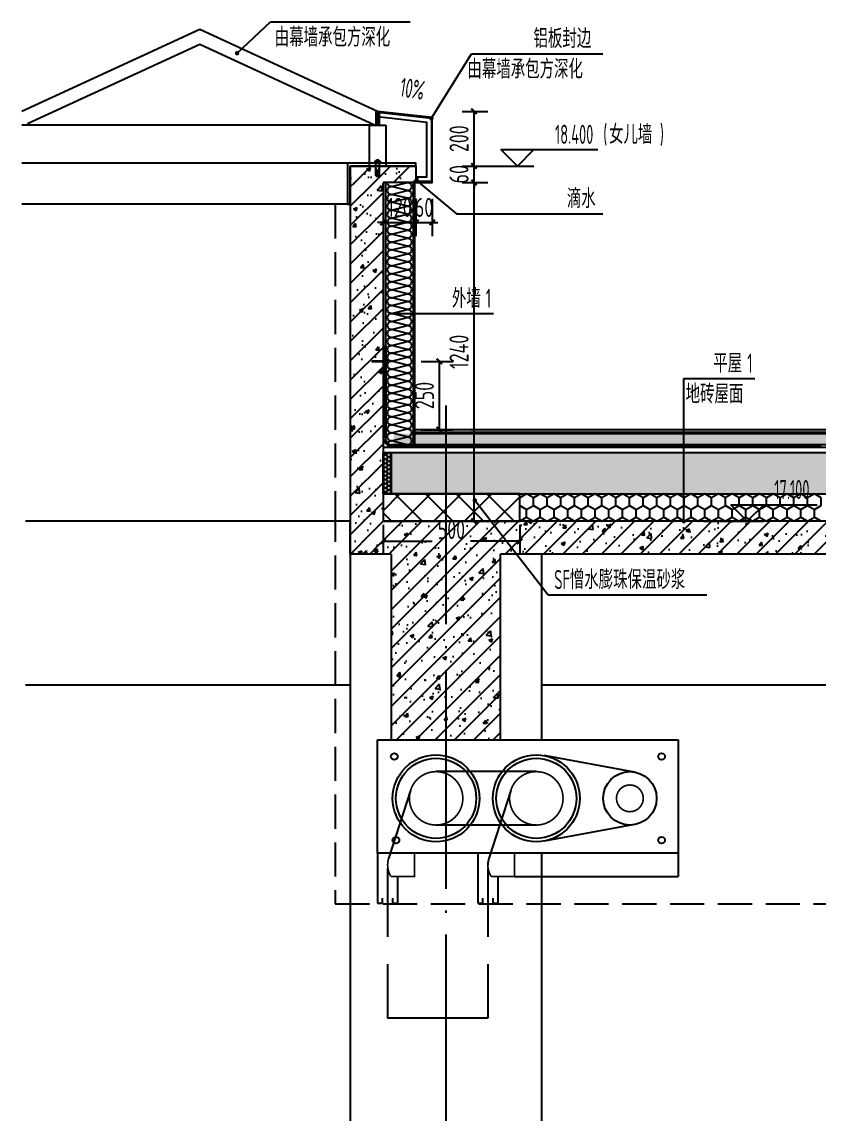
# Model space of a CAD drawing. Extents: x 198753 to 882193, y -399300 to 132460.
# Drawn here: x 440545 to 443461, y -62914 to -58918 of the extents above; entities that cross this region are included whole.
import ezdxf

# ---------------------------------------------------------------- set-up
doc = ezdxf.new("R2010")
doc.units = 0
doc.header["$LTSCALE"] = 1000
doc.header["$MEASUREMENT"] = 0
doc.linetypes.add('DASH', pattern=[0.35, 0.25, -0.1])
doc.linetypes.add('DOTE', pattern=[2.42, 2, -0.2, 0.02, -0.2])
for name, color, linetype in [('01-标注_尺寸', 124, 'Continuous'), ('01-标注_标高', 200, 'Continuous'), ('01-标注_符号', 200, 'Continuous'), ('02-TEXT_标注', 130, 'Continuous'), ('05-填充_天正', 26, 'Continuous'), ('A-C_窗', 140, 'Continuous'), ('A-D-金属剖线', 200, 'Continuous'), ('A-D_龙骨', 131, 'Continuous'), ('A-O_屋面', 201, 'Continuous'), ('A-O_防水层', 222, 'Continuous'), ('A-STR-面层', 191, 'Continuous'), ('A-STR_门窗', 140, 'Continuous'), ('A-SUR_保温', 222, 'Continuous'), ('A-SUR_看线', 231, 'Continuous'), ('A-TECH_结构', 21, 'Continuous'), ('A_AXIS-轴线', 36, 'DOTE'), ('A_STR-砼墙', 51, 'Continuous'), ('A_STR-砼柱', 51, 'Continuous'), ('构造物', 145, 'Continuous'), ('钢龙骨', 173, 'Continuous')]:
    doc.layers.add(name, color=color, linetype=linetype)
doc.styles.add('_TCH_DIM', font='ROS1', dxfattribs={"width": 0.8, "bigfont": 'JD'})
doc.styles.add('_TCH_DIM_T3', font='ROS1', dxfattribs={"width": 0.8, "bigfont": 'JD'})
doc.dimstyles.new('_TCH_ARCH&&20', dxfattribs={"dimtxt": 70, "dimasz": 20, "dimexe": 50, "dimexo": 60, "dimgap": 20, "dimtad": 1, "dimdec": 0, "dimzin": 0, "dimdsep": 46, "dimtxsty": '_TCH_DIM_T3', "dimblk": 'ARCHTICK', "dimcen": 0.09, "dimclrt": 4, "dimazin": 2, "dimtfac": 1, "dimtdec": 0, "dimtix": 1, "dimtmove": 2, "dimatfit": 3, "dimfxl": 0, "dimtolj": 1, "dimtzin": 0, "dimarcsym": 0})
pattern_1 = [(45, (0, 0), (-35.355339, 35.355339), []), (50, (0, 0), (143.452037, -12.550427), [15, -165]), (355, (0, 0), (-27.750267, 150.438427), [12, -132]), (100.4514, (11.95, -1.05), (115.701876, 137.88791), [12.74804, -140.228422]), (46.1842, (0, 40), (213.44821, -33.1038), [22.5, -247.5]), (96.6356, (17.79, 37.24), (186.93254, 194.82357), [19.12206, -210.3426]), (351.1842, (0, 40), (186.93239, 194.82372), [18, -198]), (21, (20, 30), (119.38141, -80.523778), [15, -165]), (326, (20, 30), (48.663066, 145.03001), [12, -132]), (71.4514, (29.95, 23.29), (168.044526, 64.5061), [12.74804, -140.228422]), (37.5, (0, 0), (2.431971, 66.578771), [0, -130.4, 0, -134, 0, -132.5]), (7.5, (0, 0), (52.613907, 78.882342), [0, -76.4, 0, -127.4, 0, -50.5]), (327.5, (-44.6, 0), (106.764487, -4.5109743), [0, -50, 0, -156, 0, -207]), (317.5, (-64.6, 0), (116.637234, 20.020996), [0, -65, 0, -103.6, 0, -147])]

# ---------------------------------------------------------------- blocks, each defined once
blk = doc.blocks.new('双轨双帘防火卷帘门')
for p, q in [((-100, 0), (800, 0)), ((-100, -339.1), (-100, 0)), ((800, 0), (800, -409.1)), ((669.3, -96.3), (398.2, -47.1)), ((375, -95), (75, -95)), ((-1.5, -151.6), (-67.1, -354.7)), ((298.5, -151.6), (232.9, -354.7)), ((375, -255), (75, -255)), ((669.3, -253.7), (398.2, -302.9)), ((800, -339.1), (-100, -339.1)), ((-100, -339.1), (-100, -489.1)), ((200, -339.1), (200, -489.1)), ((-40, -409.1), (-40, -489.1)), ((260, -409.1), (260, -489.1)), ((310, -409.1), (800, -409.1)), ((-100, -489.1), (-85, -489.1)), ((-85, -489.1), (-85, -474.1)), ((-55, -474.1), (-55, -489.1)), ((-55, -489.1), (-40, -489.1)), ((200, -489.1), (215, -489.1)), ((215, -489.1), (215, -474.1)), ((245, -474.1), (245, -489.1)), ((245, -489.1), (260, -489.1))]:
    blk.add_line(p, q)
at = {"const_width": 5}
for points in [[(75, -95, -1), (75, -255, -1), (75, -95, -1)], [(375, -95, -1), (375, -255, -1), (375, -95, -1)], [(655, -135, -1), (655, -215, -1), (655, -135, 687123916425.603516)]]:
    blk.add_lwpolyline(points, format="xyb", dxfattribs=at)
for points in [[(-60, -339.1, 0.285714), (-60, -409.1), (10, -409.1), (10, -339.1)], [(240, -339.1, 0.285714), (240, -409.1), (310, -409.1), (310, -339.1)]]:
    blk.add_lwpolyline(points, format="xyb", close=True, dxfattribs=at)
for centre, radius in [((-50, -50), 10), ((75, -175), 130), ((75, -175), 120), ((375, -175), 130), ((375, -175), 120), ((750, -50), 10), ((655, -175), 80), ((-45, -300), 10), ((750, -300), 10)]:
    blk.add_circle(centre, radius)
blk.add_arc((296.2, -374.1), 66.3, 162.9588, 180)
blk = doc.blocks.new('A$C1C2A6847')
for p, q in [((52, 23.1), (55, 28.3)), ((52, 19.1), (55, 14)), ((55, 28.3), (55, 14))]:
    blk.add_line(p, q)
for points in [[(56, 42.1), (51, 37.1), (51, 5.1), (56, 0.1)], [(56.7, 41.4), (52, 36.7), (52, 26.6)], [(0, 21.1), (2, 23.1), (52, 23.1), (52, 19.1), (2, 19.1), (0, 21.1)], [(52, 25.6), (52, 16.6)], [(52, 15.6), (52, 5.6), (56.7, 0.9)]]:
    blk.add_lwpolyline(points)
for centre, start, end in [((56.4, 41.8), 315, 135), ((52, 26.1), 270, 90), ((52, 16.1), 270, 90), ((56.4, 0.5), 225, 45)]:
    blk.add_arc(centre, 0.5, start, end)
blk = doc.blocks.new('fdsgfd')
at = {"layer": '构造物', "linetype": 'DASH', "ltscale": 0.2}
for p, q in [((-7.9, 1.4), (-11.9, 1.4)), ((-11.9, 1.4), (-11.9, 0)), ((-11.9, 0), (-3.5, 0)), ((-9.2, 8.1), (-9.2, 3.7)), ((-6.8, 2.8), (-7.9, 2.8)), ((-7.9, 2.8), (-7.9, 1.4)), ((7.9, 1.4), (-7.9, 1.4)), ((-3.7, 9), (-7, 9)), ((-6.8, 2.8), (6.8, 2.8)), ((6, 0), (-6, 0)), ((-6, 0), (-6, -45)), ((-4.6, 8.2), (-4.6, 3.6)), ((-3.7, 13), (-4, 12.3)), ((4, 11.7), (-4, 12.3)), ((-4, 12.3), (-3.4, 10.9)), ((-3.4, 10.9), (-4, 9.7)), ((4, 9), (-4, 9.7)), ((-4, 9.7), (-3.7, 9)), ((3.4, 13), (-3.7, 13)), ((4, 9), (-3.7, 9)), ((-3.4, 10.9), (3.4, 10.4)), ((4, 11.7), (3.4, 13)), ((3.4, 10.4), (4, 11.7)), ((4, 9), (3.4, 10.4)), ((3.5, 0), (11.9, 0)), ((7, 9), (4, 9)), ((4.6, 8.2), (4.6, 3.6)), ((6, -45), (6, 0)), ((7.9, 2.8), (6.8, 2.8)), ((7.9, 1.4), (7.9, 2.8)), ((11.9, 1.4), (7.9, 1.4)), ((9.2, 3.7), (9.2, 8.1)), ((11.9, 0), (11.9, 1.4)), ((-6, -45), (-4, -45)), ((-4, -45), (-5.3, -48)), ((-5.3, -48), (5.3, -48)), ((5.3, -48), (4, -45)), ((4, -45), (6, -45))]:
    blk.add_line(p, q, dxfattribs=at)
for points in [[(-6.8, 9, -0.219294), (-4.6, 8.2, -0.173205), (4.6, 8.2, -0.102242), (6.8, 9)], [(-6.8, 2.8, 0.219294), (-4.6, 3.6, 0.173205), (4.6, 3.6, 0.102242), (6.8, 2.8)]]:
    blk.add_lwpolyline(points, format="xyb", dxfattribs=at)
blk.add_lwpolyline([(-4, -45), (-4, -22.3), (-2.7, -22.3), (-2.7, -45), (2.7, -45), (2.7, -22.3), (4, -22.3), (4, -45)], dxfattribs=at)
for centre, radius, start, end in [((-7.1, 6.1), 2.86, 86.7154, 137.7444), ((-6.8, 6.4), 3.56, 227.5084, 271.3321), ((6.9, 6.2), 3.43, 267.786, 313.3734), ((7, 5.8), 3.15, 44.7477, 90.8069)]:
    blk.add_arc(centre, radius, start, end, dxfattribs=at)
blk = doc.blocks.new('kyuhtr')
at = {"const_width": 20}
blk.add_lwpolyline([(50, 0), (0, 0)], dxfattribs=at)
blk.add_lwpolyline([(50, -30), (200, -30), (200, 30), (50, 30)], close=True)
blk = doc.blocks.new('$LinePat$聚苯板')
at = {"color": 0}
for p, q in [((14.8, -8.6), (0, 0)), ((29.7, 0), (14.8, -8.6)), ((14.8, -8.6), (14.8, -25.7)), ((14.8, -25.7), (0, -34.3)), ((0, -34.3), (0, -51.4)), ((29.7, -34.3), (14.8, -25.7)), ((0, -51.4), (14.8, -60)), ((14.8, -60), (29.7, -51.4))]:
    blk.add_line(p, q, dxfattribs=at)
blk = doc.blocks.new('*U237')
at = {"layer": 'A-SUR_保温', "color": 26}
blk.add_lwpolyline([(0, 0), (30, 0), (30, 150.3), (0, 150.3), (0, 0)], dxfattribs=at)
at = {"layer": 'A-SUR_保温', "color": 26, "xscale": -0.5060437014247401, "yscale": 0.5, "zscale": 0.5, "rotation": 270.0000009086517}
for p in [(30, 135.2), (30, 120.2), (30, 105.2), (30, 90.2), (30, 75.1), (30, 60.1), (30, 45.1), (30, 30.1), (30, 15), (30, 0)]:
    blk.add_blockref('$LinePat$聚苯板', p, dxfattribs=at)
blk = doc.blocks.new('_ArchTick')
at = {"color": 0, "linetype": 'ByBlock', "const_width": 0.4}
blk.add_lwpolyline([(-0.5, -0.5), (0.5, 0.5)], dxfattribs=at)
blk = doc.blocks.new('*D2115')
at = {"layer": '01-标注_尺寸', "color": 0, "lineweight": -2, "transparency": 16777216}
for p, q in [((0, -13.3), (0, -123.3)), ((500, -13.3), (500, -123.3)), ((0, -73.3), (179.6, -73.3)), ((500, -73.3), (320.4, -73.3))]:
    blk.add_line(p, q, dxfattribs=at)
at = {"layer": 'Defpoints', "color": 0, "transparency": 16777216}
for p in [(0, 46.7), (500, 46.7), (500, -73.3)]:
    blk.add_point(p, dxfattribs=at)
at = {"layer": '01-标注_尺寸', "color": 0, "lineweight": -2, "transparency": 16777216, "xscale": 20, "yscale": 20, "zscale": 20, "rotation": 180}
blk.add_blockref('_ArchTick', (0, -73.3), dxfattribs=at)
at = {"layer": '01-标注_尺寸', "color": 0, "lineweight": -2, "transparency": 16777216, "xscale": 20, "yscale": 20, "zscale": 20}
blk.add_blockref('_ArchTick', (500, -73.3), dxfattribs=at)
at = {"layer": '01-标注_尺寸', "color": 4, "transparency": 16777216, "insert": (250, -30.6), "char_height": 70, "attachment_point": 5, "style": '_TCH_DIM_T3'}
blk.add_mtext('\\A1;500', dxfattribs=at)
blk = doc.blocks.new('$LinePat$防水层2')
at = {"color": 0}
blk.add_line((0, 0), (600, 0), dxfattribs=at)
blk.add_solid([(150, 0), (450, 0), (150, -100), (450, -100)], dxfattribs=at)
blk = doc.blocks.new('$LinePat$岩棉板')
at = {"color": 0}
for p, q in [((0, -17), (12, -67)), ((12, -67), (24, -17))]:
    blk.add_line(p, q, dxfattribs=at)
for centre, start, end in [((12, -17), 0, 180), ((0, -67), 270, 0), ((24, -67), 180, 270)]:
    blk.add_arc(centre, 12, start, end, dxfattribs=at)
at = {"layer": 'Defpoints'}
blk.add_point((0, 0.1), dxfattribs=at)
at = {"layer": 'Defpoints', "color": 0}
blk.add_point((24, -84), dxfattribs=at)
blk = doc.blocks.new('*D1687')
at = {"layer": '01-标注_尺寸', "color": 0, "lineweight": -2, "transparency": 16777216}
for p, q in [((441986.2, -59565.1), (441986.2, -59701.5)), ((442046.2, -59565.1), (442046.2, -59701.5)), ((441986.2, -59651.5), (441966.2, -59651.5)), ((441986.2, -59651.5), (442046.2, -59651.5)), ((442046.2, -59651.5), (442066.2, -59651.5))]:
    blk.add_line(p, q, dxfattribs=at)
at = {"layer": 'Defpoints', "color": 0, "transparency": 16777216}
for p in [(441986.2, -59505.1), (442046.2, -59505.1), (442046.2, -59651.5)]:
    blk.add_point(p, dxfattribs=at)
at = {"layer": '01-标注_尺寸', "color": 0, "lineweight": -2, "transparency": 16777216, "xscale": 20, "yscale": 20, "zscale": 20}
blk.add_blockref('_ArchTick', (441986.2, -59651.5), dxfattribs=at)
at = {"layer": '01-标注_尺寸', "color": 0, "lineweight": -2, "transparency": 16777216, "xscale": 20, "yscale": 20, "zscale": 20, "rotation": 180}
blk.add_blockref('_ArchTick', (442046.2, -59651.5), dxfattribs=at)
at = {"layer": '01-标注_尺寸', "color": 4, "transparency": 16777216, "insert": (442016.2, -59596.5), "char_height": 70, "attachment_point": 5, "style": '_TCH_DIM_T3'}
blk.add_mtext('\\A1;60', dxfattribs=at)
blk = doc.blocks.new('*D1688')
at = {"layer": '01-标注_尺寸', "color": 0, "lineweight": -2, "transparency": 16777216}
for p, q in [((441866.2, -59565.1), (441866.2, -59701.5)), ((441986.2, -59565.1), (441986.2, -59701.5)), ((441866.2, -59651.5), (441846.2, -59651.5)), ((441866.2, -59651.5), (441986.2, -59651.5)), ((441986.2, -59651.5), (442006.2, -59651.5))]:
    blk.add_line(p, q, dxfattribs=at)
at = {"layer": 'Defpoints', "color": 0, "transparency": 16777216}
for p in [(441866.2, -59505.1), (441986.2, -59505.1), (441986.2, -59651.5)]:
    blk.add_point(p, dxfattribs=at)
at = {"layer": '01-标注_尺寸', "color": 0, "lineweight": -2, "transparency": 16777216, "xscale": 20, "yscale": 20, "zscale": 20}
blk.add_blockref('_ArchTick', (441866.2, -59651.5), dxfattribs=at)
at = {"layer": '01-标注_尺寸', "color": 0, "lineweight": -2, "transparency": 16777216, "xscale": 20, "yscale": 20, "zscale": 20, "rotation": 180}
blk.add_blockref('_ArchTick', (441986.2, -59651.5), dxfattribs=at)
at = {"layer": '01-标注_尺寸', "color": 4, "transparency": 16777216, "insert": (441926.2, -59596.5), "char_height": 70, "attachment_point": 5, "style": '_TCH_DIM_T3'}
blk.add_mtext('\\A1;120', dxfattribs=at)
blk = doc.blocks.new('*D1689')
at = {"layer": '01-标注_尺寸', "color": 0, "lineweight": -2, "transparency": 16777216}
for p, q in [((442155.1, -59245.1), (442249.1, -59245.1)), ((442199.1, -59445.1), (442199.1, -59245.1)), ((442155.1, -59445.1), (442249.1, -59445.1))]:
    blk.add_line(p, q, dxfattribs=at)
at = {"layer": 'Defpoints', "color": 0, "transparency": 16777216}
for p in [(442095.1, -59245.1), (442199.1, -59245.1), (442095.1, -59445.1)]:
    blk.add_point(p, dxfattribs=at)
at = {"layer": '01-标注_尺寸', "color": 0, "lineweight": -2, "transparency": 16777216, "xscale": 20, "yscale": 20, "zscale": 20}
for p, rotation in [((442199.1, -59245.1), 90), ((442199.1, -59445.1), 270)]:
    blk.add_blockref('_ArchTick', p, dxfattribs=dict(at, rotation=rotation))
at = {"layer": '01-标注_尺寸', "color": 4, "transparency": 16777216, "insert": (442144.1, -59345.1), "char_height": 70, "attachment_point": 5, "rotation": 90, "style": '_TCH_DIM_T3'}
blk.add_mtext('\\A1;200', dxfattribs=at)
blk = doc.blocks.new('*D1690')
at = {"layer": '01-标注_尺寸', "color": 0, "lineweight": -2, "transparency": 16777216}
for p, q in [((442199.1, -59445.1), (442199.1, -59425.1)), ((442155.1, -59445.1), (442249.1, -59445.1)), ((442199.1, -59505.1), (442199.1, -59445.1)), ((442155.1, -59505.1), (442249.1, -59505.1)), ((442199.1, -59505.1), (442199.1, -59525.1))]:
    blk.add_line(p, q, dxfattribs=at)
at = {"layer": 'Defpoints', "color": 0, "transparency": 16777216}
for p in [(442095.1, -59445.1), (442199.1, -59445.1), (442095.1, -59505.1)]:
    blk.add_point(p, dxfattribs=at)
at = {"layer": '01-标注_尺寸', "color": 0, "lineweight": -2, "transparency": 16777216, "xscale": 20, "yscale": 20, "zscale": 20}
for p, rotation in [((442199.1, -59445.1), 270), ((442199.1, -59505.1), 90)]:
    blk.add_blockref('_ArchTick', p, dxfattribs=dict(at, rotation=rotation))
at = {"layer": '01-标注_尺寸', "color": 4, "transparency": 16777216, "insert": (442144.1, -59475.1), "char_height": 70, "attachment_point": 5, "rotation": 90, "style": '_TCH_DIM_T3'}
blk.add_mtext('\\A1;60', dxfattribs=at)
blk = doc.blocks.new('*D1691')
at = {"layer": '01-标注_尺寸', "color": 0, "lineweight": -2, "transparency": 16777216}
for p, q in [((442155.1, -59505.1), (442249.1, -59505.1)), ((442199.1, -60744.9), (442199.1, -59505.1)), ((442155.1, -60744.9), (442249.1, -60744.9))]:
    blk.add_line(p, q, dxfattribs=at)
at = {"layer": 'Defpoints', "color": 0, "transparency": 16777216}
for p in [(442095.1, -59505.1), (442199.1, -59505.1), (442095.1, -60744.9)]:
    blk.add_point(p, dxfattribs=at)
at = {"layer": '01-标注_尺寸', "color": 0, "lineweight": -2, "transparency": 16777216, "xscale": 20, "yscale": 20, "zscale": 20}
for p, rotation in [((442199.1, -59505.1), 90), ((442199.1, -60744.9), 270)]:
    blk.add_blockref('_ArchTick', p, dxfattribs=dict(at, rotation=rotation))
at = {"layer": '01-标注_尺寸', "color": 4, "transparency": 16777216, "insert": (442144.1, -60125), "char_height": 70, "attachment_point": 5, "rotation": 90, "style": '_TCH_DIM_T3'}
blk.add_mtext('\\A1;1240', dxfattribs=at)
blk = doc.blocks.new('*D1702')
at = {"layer": '01-标注_尺寸', "color": 0, "lineweight": -2, "transparency": 16777216}
for p, q in [((442005.4, -60159.9), (442122.4, -60159.9)), ((442072.4, -60409.9), (442072.4, -60159.9)), ((442005.4, -60409.9), (442122.4, -60409.9))]:
    blk.add_line(p, q, dxfattribs=at)
at = {"layer": 'Defpoints', "color": 0, "transparency": 16777216}
for p in [(441945.4, -60159.9), (442072.4, -60159.9), (441945.4, -60409.9)]:
    blk.add_point(p, dxfattribs=at)
at = {"layer": '01-标注_尺寸', "color": 0, "lineweight": -2, "transparency": 16777216, "xscale": 20, "yscale": 20, "zscale": 20}
for p, rotation in [((442072.4, -60159.9), 90), ((442072.4, -60409.9), 270)]:
    blk.add_blockref('_ArchTick', p, dxfattribs=dict(at, rotation=rotation))
at = {"layer": '01-标注_尺寸', "color": 4, "transparency": 16777216, "insert": (442017.4, -60284.9), "char_height": 70, "attachment_point": 5, "rotation": 90, "style": '_TCH_DIM_T3'}
blk.add_mtext('\\A1;250', dxfattribs=at)
blk = doc.blocks.new('dfsgfdgh')
at = {"transparency": 33554641}
h = blk.add_hatch(dxfattribs=at)
h.set_pattern_fill('ANSI37', color=26, scale=50)
h.set_pattern_definition([(45, (4580, -17100), (-56.1266, 56.1266), []), (135, (4580, -17100), (-56.1266, -56.1266), [])])
h.paths.add_polyline_path([(0, 0), (500, 0), (500, 100), (0, 100)])
at = {"color": 26}
blk.add_lwpolyline([(0, 0), (500, 0), (500, 100), (0, 100)], close=True, dxfattribs=at)
at = {"layer": '01-标注_尺寸'}
dim = blk.add_linear_dim(base=(500, -73.3), p1=(0, 46.7), p2=(500, 46.7), angle=360, dimstyle='_TCH_ARCH&&20', dxfattribs=at)
dim.commit()
dim.dimension.update_dxf_attribs({"geometry": '*D2115', "text_midpoint": (250, -30.6), "dimtype": 161})

msp = doc.modelspace()

# ---------------------------------------------------------------- hatches: boundary and pattern name
at = {"layer": '05-填充_天正'}
h = msp.add_hatch(dxfattribs=at)
h.set_pattern_fill('钢筋混凝土', color=256, scale=20, style=0)
h.set_pattern_definition(pattern_1)
h.paths.add_polyline_path([(441746.2, -59445.1), (441746.2, -59505.1), (441986.2, -59505.1), (441986.2, -59445.1)])
h = msp.add_hatch(dxfattribs=at)
h.set_pattern_fill('钢筋混凝土', color=256, scale=20, style=0)
h.set_pattern_definition(pattern_1)
h.paths.add_polyline_path([(441866.2, -59505.1), (441746.2, -59505.1), (441746.2, -60744.9), (441826.2, -60784.9), (441866.2, -60744.9)])
h = msp.add_hatch(dxfattribs=at)
h.set_pattern_fill('钢筋混凝土', color=256, scale=20, style=0)
h.set_pattern_definition(pattern_1)
h.paths.add_polyline_path([(441826.2, -60784.9), (441746.2, -60744.9), (441746.2, -60864.9), (441866.2, -60864.9)])
h = msp.add_hatch(dxfattribs=at)
h.set_pattern_fill('钢筋混凝土', color=256, scale=20, style=0)
h.set_pattern_definition(pattern_1)
h.paths.add_polyline_path([(441896.2, -60864.9), (441896.2, -60744.9), (441866.2, -60744.9), (441826.2, -60784.9), (441866.2, -60864.9)])
h = msp.add_hatch(dxfattribs=at)
h.set_pattern_fill('钢筋混凝土', color=256, scale=20, style=0)
h.set_pattern_definition(pattern_1)
h.paths.add_polyline_path([(442296.2, -61544.9), (442296.2, -60744.9), (441896.2, -60744.9), (441896.2, -61544.9)])
h = msp.add_hatch(dxfattribs=at)
h.set_pattern_fill('钢筋混凝土', color=256, scale=20, style=0)
h.set_pattern_definition(pattern_1)
h.paths.add_polyline_path([(442296.2, -60744.9), (442296.2, -60864.9), (444196.2, -60864.9), (444196.2, -60744.9)])
at = {"layer": 'A-SUR_保温'}
h = msp.add_hatch(dxfattribs=at)
h.set_pattern_fill('混凝土', color=26, scale=15)
h.set_pattern_definition([(50, (333711.75, 341678.195), (107.589027, -9.41282), [11.25, -123.75]), (355, (333711.75, 341678.2), (-20.8127, 112.82882), [9, -99]), (100.4514, (333720.72, 341677.41), (86.776407, 103.415931), [9.561029, -105.171317]), (46.1842, (333711.75, 341708.2), (160.086157, -24.827852), [16.875, -185.625]), (96.6356, (333725.09, 341706.13), (140.199406, 146.11768), [14.34154, -157.75695]), (351.1842, (333711.75, 341708.2), (140.19929, 146.11779), [13.5, -148.5]), (21, (333726.75, 341700.695), (89.536058, -60.392834), [11.25, -123.75]), (326, (333726.75, 341700.7), (36.4973, 108.772507), [9, -99]), (71.4514, (333734.21, 341695.66), (126.033394, 48.379575), [9.561029, -105.171317]), (37.5, (333711.75, 341678.195), (1.8239783, 49.934078), [0, -97.8, 0, -100.5, 0, -99.375]), (7.5, (333711.75, 341678.195), (39.4604306, 59.161757), [0, -57.3, 0, -95.55, 0, -37.875]), (327.5, (333678.3, 341678.195), (80.0733654, -3.3832308), [0, -37.5, 0, -117, 0, -155.25]), (317.5, (333663.3, 341678.195), (87.477925, 15.015747), [0, -48.75, 0, -77.7, 0, -110.25])])
h.paths.add_polyline_path([(445223.9, -60464.7), (445223.9, -60424.9), (441904.7, -60424.9), (441905.3, -60464.9)])
h = msp.add_hatch(dxfattribs=at)
h.set_pattern_fill('ANSI36', color=26, scale=10)
h.set_pattern_definition([(45, (333711.75, 341678.195), (8.4189901, 30.8696304), [39.6875, -7.9375, 0, -7.9375])])
h.paths.add_polyline_path([(445223.9, -60419.9), (445223.9, -60409.9), (442185, -60409.9), (442185, -60419.9)])
h = msp.add_hatch(dxfattribs=at)
h.set_pattern_fill('加气混凝土', color=26, scale=20)
h.set_pattern_definition([(0, (453941.29, 337405), (120, 240), [0, -240]), (0, (453800.89, 337372.6), (120, 240), [0, -240]), (0, (453878.89, 337370.2), (120, 240), [0, -240]), (0, (453964.09, 337441), (120, 240), [0, -240]), (0, (453864.49, 337358.2), (120, 240), [0, -240]), (0, (453988.09, 337592.2), (120, 240), [0, -240]), (0, (453914.89, 337573), (120, 240), [0, -240]), (0, (453953.29, 337543), (120, 240), [0, -240]), (0, (453757.69, 337538.2), (120, 240), [0, -240]), (0, (453875.29, 337527.4), (120, 240), [0, -240]), (0, (453829.69, 337466.2), (120, 240), [0, -240]), (0, (453832.09, 337376.2), (120, 240), [0, -240]), (0, (453922.09, 337366.6), (120, 240), [0, -240]), (0, (453988.09, 337472.2), (120, 240), [0, -240]), (0, (453763.69, 337435), (120, 240), [0, -240]), (0, (453784.09, 337475.8), (120, 240), [0, -240]), (0, (453877.69, 337459), (120, 240), [0, -240]), (0, (453844.09, 337424.2), (120, 240), [0, -240]), (0, (453824.89, 337503.4), (120, 240), [0, -240]), (0, (453854.89, 337593.4), (120, 240), [0, -240]), (0, (453773.29, 337384.6), (120, 240), [0, -240]), (0, (453905.29, 337544.2), (120, 240), [0, -240]), (0, (453793.69, 337547.8), (120, 240), [0, -240]), (0, (453774.49, 337579), (120, 240), [0, -240]), (130.601294, (453973.343, 337517.052), (-599.99999337, 720.00000315), [10.53662, -4414.8444]), (18.434949, (453956.2, 337521.623), (599.9999978, 239.9999982), [10.8421, -1507.05116]), (90, (453956.2, 337511.34), (120, 240), [10.28571, -469.71426]), (161.565051, (453966.486, 337507.91), (-600.000003, 239.999982), [10.8421, -1507.05116]), (53.130102, (453966.486, 337507.91), (120, 240), [11.42857, -1188.5714]), (135, (453975.63, 337385.62), (-120.000015, 239.999984), [9.69746, -669.12504]), (45, (453961.91, 337385.62), (120, 239.999999), [9.69746, -669.12504]), (135, (453968.77, 337378.77), (-120.000015, 239.999984), [9.69746, -669.12504]), (45, (453968.77, 337378.77), (120, 239.999999), [9.69746, -669.12504]), (116.56505, (453860.2, 337546.77), (-2e-05, 479.99999), [12.77753, -255.5506]), (180, (453854.49, 337558.2), (-120, 240), [13.71429, -226.2857]), (63.43495, (453835.06, 337546.77), (1e-06, 480), [12.77753, -255.5506]), (116.56505, (453840.77, 337535.34), (-2e-05, 479.99999), [12.77753, -255.5506]), (0, (453840.77, 337535.34), (120, 240), [13.71429, -226.2857]), (63.43495, (453854.49, 337535.34), (1e-06, 480), [12.77753, -255.5506]), (107.102728, (453950.4855, 337465.623), (-359.99998624, 1200.00000194), [15.54454, -6513.161]), (143.972626, (453945.914, 337480.48), (-2279.9999711, 1679.9999981), [15.54454, -3248.808]), (180, (453933.34, 337489.62), (-120, 240), [14.85714, -225.14284]), (36.0273733, (453905.914, 337480.48), (2279.99998315, 1679.9999819), [15.54454, -3248.808]), (71.565051, (453901.343, 337466.766), (360.000002, 1199.999998), [14.45613, -1503.43712]), (107.102728, (453905.914, 337451.909), (-359.99998624, 1200.00000194), [15.54454, -6513.161]), (143.972626, (453918.486, 337442.766), (-2279.9999711, 1679.9999981), [15.54454, -3248.808]), (0, (453918.49, 337442.77), (120, 240), [14.85714, -225.14284]), (36.0273733, (453933.343, 337442.766), (2279.99998315, 1679.9999819), [15.54454, -3248.808]), (71.565051, (453945.914, 337451.91), (360.000002, 1199.999998), [14.45613, -1503.43712]), (150.255118, (453952.77, 337577.623), (-360.0000009, 239.999997), [9.21401, -1925.72784]), (90, (453944.77, 337573.05), (120, 240), [9.14286, -470.8571]), (29.744881, (453944.77, 337573.052), (360.0000002, 239.9999989), [9.21401, -1925.72784]), (116.56505, (453896.77, 337407.34), (-2e-05, 479.99999), [12.77753, -255.5506]), (168.690067, (453891.057, 337418.766), (-1080.0000008, 239.999994), [11.6549, -2435.8742]), (41.185925, (453870.486, 337413.052), (2999.99998182, 2639.9999769), [12.14874, -5090.3208]), (90, (453870.49, 337401.62), (120, 240), [11.42857, -468.5714]), (138.814074, (453879.628, 337393.623), (-2999.99994668, 2640.0000168), [12.14874, -5090.3208]), (16.6992442, (453879.628, 337393.623), (3959.9999702, 1199.99998743), [11.93178, -4999.415]), (60.945396, (453891.057, 337397.052), (119.99999968, 239.99999788), [11.76643, -4930.1358]), (109.983106, (453796.2, 337507.909), (-600.00000226, 1679.99999555), [13.3768, -5604.879]), (155.556045, (453791.628, 337520.48), (-1560.00000595, 719.99998504), [13.8092, -5786.0526]), (24.4439547, (453766.486, 337520.48), (1560.00000078, 719.99999654), [13.8092, -5786.0526]), (70.0168934, (453761.914, 337507.909), (600.0000018, 1679.99999583), [13.3768, -5604.879]), (109.983106, (453766.486, 337495.337), (-600.00000226, 1679.99999555), [13.3768, -5604.879]), (160.016893, (453779.057, 337490.766), (-600.0000004, 239.9999891), [13.3768, -2795.751]), (19.9831065, (453779.057, 337490.766), (599.9999967, 239.9999996), [13.3768, -2795.751]), (70.0168934, (453791.628, 337495.337), (600.0000018, 1679.99999583), [13.3768, -5604.879]), (122.005383, (453885.343, 337486.195), (-120.0000161, 239.9999877), [10.78169, -2253.3736]), (18.434949, (453869.343, 337491.91), (599.9999978, 239.9999982), [10.8421, -1507.05116]), (90, (453869.34, 337481.62), (120, 240), [10.28571, -469.71426]), (161.565051, (453879.63, 337478.195), (-600.000003, 239.999982), [10.8421, -1507.05116]), (54.462322, (453879.628, 337478.195), (839.9999988, 1199.9999982), [9.83123, -4119.2846]), (116.56505, (453815.63, 337427.9), (-2e-05, 479.99999), [12.77753, -255.5506]), (180, (453809.91, 337439.34), (-120, 240), [12.57143, -227.42856]), (59.0362434, (453790.486, 337427.909), (120.0000004, 239.9999988), [13.32789, -2785.5288]), (120.963756, (453797.343, 337416.48), (-120.0000164, 239.999989), [13.32789, -2785.5288]), (0, (453797.34, 337416.48), (120, 240), [12.57143, -227.42856]), (63.43495, (453809.91, 337416.48), (1e-06, 480), [12.77753, -255.5506])])
h.paths.add_polyline_path([(445223.9, -60644.3), (445223.9, -60494.7), (441865, -60494.9), (441866.2, -60644.9)])

# ---------------------------------------------------------------- linework, layer by layer
at = {"layer": '01-标注_标高'}
for p, q in [((442357.4, -59445.1), (442297.4, -59385.1)), ((442297.4, -59385.1), (442652, -59385.1)), ((442357.4, -59445.1), (442417.4, -59385.1)), ((442197.4, -59445.1), (442417.4, -59445.1)), ((443198.5, -60744.9), (443138.5, -60684.9)), ((443138.5, -60684.9), (443454.3, -60684.9)), ((443198.5, -60744.9), (443258.5, -60684.9)), ((443038.5, -60744.9), (443258.5, -60744.9))]:
    msp.add_line(p, q, dxfattribs=at)
at = {"layer": '01-标注_符号'}
for p, q in [((441332.1, -59032.5), (441454.8, -58917.6)), ((441454.8, -58917.6), (441965.5, -58917.6)), ((442043.2, -59270.5), (442189.7, -59034.3)), ((442189.7, -59034.3), (442670.3, -59034.3)), ((441988.8, -59498.7), (442135.2, -59619.7)), ((442135.2, -59619.7), (442670.3, -59619.7)), ((441895, -59985.2), (442130.2, -59985.2)), ((442130.2, -59985.2), (442270.7, -59985.2)), ((442966.1, -60744.9), (442966.1, -60222.7)), ((442966.1, -60222.7), (443226.7, -60222.7)), ((442201.7, -60668.2), (442469.7, -61014.4)), ((442469.7, -61014.4), (443050.4, -61014.4))]:
    msp.add_line(p, q, dxfattribs=at)
at = {"layer": '01-标注_符号', "const_width": 8}
for points in [[(441329.2, -59035.2, 1), (441335.1, -59029.8, 1)], [(442041.1, -59273.9, 1), (442045.4, -59267.1, 1)], [(441985.7, -59496.2, 1), (441991.9, -59501.3, 1)], [(442199.2, -60665.1, 1), (442204.1, -60671.4, 1)], [(442966.1, -60748.9, 1), (442966.1, -60740.9, 1)]]:
    msp.add_lwpolyline(points, format="xyb", close=True, dxfattribs=at)
at = {"layer": '01-标注_符号'}
msp.add_lwpolyline([(441903.9, -59208.3, 0, 0, 0), (441961.3, -59217, 16, 0, 0), (442020.6, -59226.1, 0, 0, 0)], format="xyseb", dxfattribs=at)
at = {"layer": 'A-C_窗'}
for points in [[(441846.2, -59245.1), (441196.2, -58945.1), (440544.9, -59245.7)], [(441835.3, -59295.1), (441196.2, -59000.2), (440565.9, -59291.1)]]:
    msp.add_lwpolyline(points, dxfattribs=at)
at = {"layer": 'A-D-金属剖线'}
for points in [[(441986.2, -59505.1), (442046.2, -59505.1), (442046.2, -59267.7), (441846.2, -59245.1)], [(441846.2, -59248.2), (442043.2, -59270.5), (442043.2, -59502.1), (441986.2, -59502.1)], [(441986.2, -59485.1), (442026.2, -59485.1), (442026.2, -59286.1), (441846.2, -59265.6)]]:
    msp.add_lwpolyline(points, dxfattribs=at)
msp.add_lwpolyline([(441866.2, -59435.1), (441736.2, -59435.1), (441736.2, -59585.1), (441746.2, -59585.1), (441746.2, -59445.1), (441986.2, -59445.1), (441986.2, -59435.1)], close=True, dxfattribs=at)
at = {"layer": 'A-D-金属剖线', "const_width": 10}
msp.add_lwpolyline([(441991.2, -59485.1), (441991.2, -59505.1)], dxfattribs=at)
at = {"layer": 'A-D_龙骨'}
msp.add_line((441846.2, -59295.1), (440544.9, -59295.1), dxfattribs=at)
at = {"layer": 'A-O_屋面'}
for p, q in [((445223.9, -60409.9), (441980, -60409.9)), ((445223.9, -60419.9), (441980, -60419.9)), ((445223.9, -60424.9), (441980, -60424.9)), ((445223.9, -60474.7), (441865, -60474.9)), ((445223.9, -60494.7), (441866.2, -60494.9)), ((441866.2, -60644.9), (445223.9, -60644.9))]:
    msp.add_line(p, q, dxfattribs=at)
at = {"layer": 'A-O_防水层'}
for points in [[(445223.9, -60464.7), (441894.6, -60464.9)], [(445223.9, -60474.7), (441894.7, -60474.9)]]:
    msp.add_lwpolyline(points, dxfattribs=at)
at = {"layer": 'A-STR-面层', "linetype": 'DASH', "ltscale": 0.5}
msp.add_lwpolyline([(441736.2, -59585.1), (441691.2, -59585.1), (441691.2, -60694.9), (441691.2, -60694.9), (441691.2, -62144.9), (443996.2, -62144.9)], dxfattribs=at)
at = {"layer": 'A-STR_门窗', "linetype": 'DASH'}
for p, q in [((441882.9, -62015.5), (441882.9, -62562.8)), ((442249.6, -62015.5), (442249.6, -62562.8))]:
    msp.add_line(p, q, dxfattribs=at)
at = {"layer": 'A-STR_门窗'}
msp.add_line((442249.6, -62562.8), (441882.9, -62562.8), dxfattribs=at)
at = {"layer": 'A-SUR_保温'}
for p, q in [((441876.2, -60449.6), (441876.2, -59505.1)), ((441976.2, -59505.1), (441976.2, -60465.5)), ((441981.2, -59505.1), (441981.2, -60465.5))]:
    msp.add_line(p, q, dxfattribs=at)
at = {"layer": 'A-TECH_结构'}
for p, q in [((441746.2, -60744.9), (440558.8, -60744.9)), ((441746.2, -61344.9), (440558.8, -61344.9)), ((443996.2, -61344.9), (442446.2, -61344.9)), ((442446.2, -61959.3), (442446.2, -63044.9))]:
    msp.add_line(p, q, dxfattribs=at)
for points in [[(441746.2, -60744.9), (441746.2, -63044.9)], [(442446.2, -60864.9), (442446.2, -61544.9)]]:
    msp.add_lwpolyline(points, dxfattribs=at)
at = {"layer": 'A_AXIS-轴线', "ltscale": 0.4}
msp.add_line((442096.2, -60321.6), (442096.2, -66823.4), dxfattribs=at)
at = {"layer": 'A_STR-砼墙'}
for p, q in [((441746.2, -59445.1), (441746.2, -59505.1)), ((441986.2, -59445.1), (441746.2, -59445.1)), ((441986.2, -59445.1), (441986.2, -59505.1)), ((441746.2, -59505.1), (441746.2, -60744.9)), ((441866.2, -59505.1), (441866.2, -60744.9)), ((441986.2, -59505.1), (441866.2, -59505.1)), ((441746.2, -60744.9), (441746.2, -60744.9)), ((441746.2, -60864.9), (441746.2, -60744.9)), ((441896.2, -60744.9), (441866.2, -60744.9)), ((444196.2, -60744.9), (442296.2, -60744.9)), ((441866.2, -60864.9), (441746.2, -60864.9)), ((441896.2, -60864.9), (441866.2, -60864.9)), ((444196.2, -60864.9), (442296.2, -60864.9))]:
    msp.add_line(p, q, dxfattribs=at)
at = {"layer": 'A_STR-砼柱'}
for p, q in [((442296.2, -60744.9), (441896.2, -60744.9)), ((441896.2, -60864.9), (441896.2, -61544.9)), ((442296.2, -61544.9), (442296.2, -60864.9)), ((441896.2, -61544.9), (442296.2, -61544.9))]:
    msp.add_line(p, q, dxfattribs=at)
at = {"layer": '钢龙骨'}
for p, q in [((441736.2, -59435.1), (440544.9, -59435.1)), ((441736.2, -59585.1), (440544.9, -59585.1))]:
    msp.add_line(p, q, dxfattribs=at)

# ---------------------------------------------------------------- block references
at = {"xscale": -1}
msp.add_blockref('fdsgfd', (441846.2, -59435.1), dxfattribs=at)
at = {"layer": 'A-D_龙骨', "xscale": -1, "rotation": 90}
msp.add_blockref('kyuhtr', (441846.2, -59245.1), dxfattribs=at)
at = {"layer": 'A-O_防水层', "yscale": 0.05, "zscale": 0.05}
for p, xscale, rotation in [((441871.2, -60102.4), 0.0511419810358557, 270.0000000063334), ((441876.2, -60102.4), 0.0511419810358557, 270.0000000063334), ((441871.2, -60133), 0.0511419810358557, 270.0000000063334), ((441876.2, -60133), 0.0511419810358557, 270.0000000063334), ((441871.2, -60163.7), 0.0511419810358557, 270.0000000063334), ((441876.2, -60163.7), 0.0511419810358557, 270.0000000063334), ((441871.2, -60194.4), 0.0511419810358557, 270.0000000063334), ((441871.2, -60225.1), 0.0511419810358557, 270.0000000063334), ((441876.2, -60194.4), 0.0511419810358557, 270.0000000063334), ((441876.2, -60225.1), 0.0511419810358557, 270.0000000063334), ((441871.2, -60255.8), 0.0511419810358557, 270.0000000063334), ((441876.2, -60255.8), 0.0511419810358557, 270.0000000063334), ((441871.2, -60286.5), 0.0511419810358557, 270.0000000063334), ((441876.2, -60286.5), 0.0511419810358557, 270.0000000063334), ((441871.2, -60317.2), 0.0511419810358557, 270.0000000063334), ((441871.2, -60347.8), 0.0511419810358557, 270.0000000063334), ((441876.2, -60317.2), 0.0511419810358557, 270.0000000063334), ((441876.2, -60347.8), 0.0511419810358557, 270.0000000063334), ((441871.2, -60378.5), 0.0511419810358557, 270.0000000063334), ((441876.2, -60378.5), 0.0511419810358557, 270.0000000063334), ((441871.2, -60409.2), 0.0511419810358557, 270.0000000063334), ((441876.2, -60409.2), 0.0511419810358557, 270.0000000063334), ((441865, -60446.1), 0.07071067811865477, 315), ((441871.1, -60445.1), 0.05892556509887896, 315), ((441924.9, -60464.9), -0.0504429567074523, 0.003879946162825606), ((441925, -60469.9), -0.05044193855295618, 0.003646830588187481), ((441955.2, -60464.9), -0.0504429567074523, 0.003879946162825606), ((441955.2, -60469.9), -0.05044193855295618, 0.003646830588187481), ((441985.4, -60464.9), -0.0504429567074523, 0.003879946162825606), ((441985.5, -60469.9), -0.05044193855295618, 0.003646830588187481), ((442015.7, -60464.9), -0.0504429567074523, 0.003879946162825606), ((442015.8, -60469.9), -0.05044193855295618, 0.003646830588187481), ((442046, -60464.9), -0.0504429567074523, 0.003879946162825606), ((442046, -60469.9), -0.05044193855295618, 0.003646830588187481), ((442076.2, -60464.9), -0.0504429567074523, 0.003879946162825606), ((442076.3, -60469.9), -0.05044193855295618, 0.003646830588187481), ((442106.5, -60464.9), -0.0504429567074523, 0.003879946162825606), ((442106.6, -60469.9), -0.05044193855295618, 0.003646830588187481), ((442136.8, -60464.9), -0.0504429567074523, 0.003879946162825606), ((442136.8, -60469.9), -0.05044193855295618, 0.003646830588187481), ((442167, -60464.9), -0.0504429567074523, 0.003879946162825606), ((442167.1, -60469.9), -0.05044193855295618, 0.003646830588187481), ((442197.3, -60464.9), -0.0504429567074523, 0.003879946162825606), ((442197.4, -60469.9), -0.05044193855295618, 0.003646830588187481), ((442227.6, -60464.9), -0.0504429567074523, 0.003879946162825606), ((442227.6, -60469.9), -0.05044193855295618, 0.003646830588187481), ((442257.8, -60464.9), -0.0504429567074523, 0.003879946162825606), ((442257.9, -60469.9), -0.05044193855295618, 0.003646830588187481), ((442288.1, -60464.9), -0.0504429567074523, 0.003879946162825606), ((442288.2, -60469.9), -0.05044193855295618, 0.003646830588187481), ((442318.4, -60464.9), -0.0504429567074523, 0.003879946162825606), ((442318.4, -60469.9), -0.05044193855295618, 0.003646830588187481), ((442348.6, -60464.9), -0.0504429567074523, 0.003879946162825606), ((442348.7, -60469.9), -0.05044193855295618, 0.003646830588187481), ((442378.9, -60464.9), -0.0504429567074523, 0.003879946162825606), ((442378.9, -60469.9), -0.05044193855295618, 0.003646830588187481), ((442409.2, -60464.9), -0.0504429567074523, 0.003879946162825606), ((442409.2, -60469.9), -0.05044193855295618, 0.003646830588187481), ((442439.4, -60464.9), -0.0504429567074523, 0.003879946162825606), ((442439.5, -60469.9), -0.05044193855295618, 0.003646830588187481), ((442469.7, -60464.9), -0.0504429567074523, 0.003879946162825606), ((442469.7, -60469.9), -0.05044193855295618, 0.003646830588187481), ((442500, -60464.9), -0.0504429567074523, 0.003879946162825606), ((442500, -60469.9), -0.05044193855295618, 0.003646830588187481), ((442530.2, -60464.9), -0.0504429567074523, 0.003879946162825606), ((442530.3, -60469.9), -0.05044193855295618, 0.003646830588187481), ((442560.5, -60464.9), -0.0504429567074523, 0.003879946162825606), ((442560.5, -60469.9), -0.05044193855295618, 0.003646830588187481), ((442590.8, -60464.9), -0.0504429567074523, 0.003879946162825606), ((442590.8, -60469.9), -0.05044193855295618, 0.003646830588187481), ((442621, -60464.9), -0.0504429567074523, 0.003879946162825606), ((442621.1, -60469.9), -0.05044193855295618, 0.003646830588187481), ((442651.3, -60464.9), -0.0504429567074523, 0.003879946162825606), ((442651.3, -60469.8), -0.05044193855295618, 0.003646830588187481), ((442681.5, -60464.9), -0.0504429567074523, 0.003879946162825606), ((442681.6, -60469.8), -0.05044193855295618, 0.003646830588187481), ((442711.8, -60464.9), -0.0504429567074523, 0.003879946162825606), ((442711.9, -60469.8), -0.05044193855295618, 0.003646830588187481), ((442742.1, -60464.9), -0.0504429567074523, 0.003879946162825606), ((442742.1, -60469.8), -0.05044193855295618, 0.003646830588187481), ((442772.3, -60464.9), -0.0504429567074523, 0.003879946162825606), ((442772.4, -60469.8), -0.05044193855295618, 0.003646830588187481), ((442802.6, -60464.9), -0.0504429567074523, 0.003879946162825606), ((442802.7, -60469.8), -0.05044193855295618, 0.003646830588187481), ((442832.9, -60464.9), -0.0504429567074523, 0.003879946162825606), ((442832.9, -60469.8), -0.05044193855295618, 0.003646830588187481), ((442863.1, -60464.9), -0.0504429567074523, 0.003879946162825606), ((442863.2, -60469.8), -0.05044193855295618, 0.003646830588187481), ((442893.4, -60464.9), -0.0504429567074523, 0.003879946162825606), ((442893.5, -60469.8), -0.05044193855295618, 0.003646830588187481), ((442923.7, -60464.9), -0.0504429567074523, 0.003879946162825606), ((442923.7, -60469.8), -0.05044193855295618, 0.003646830588187481), ((442953.9, -60464.9), -0.0504429567074523, 0.003879946162825606), ((442954, -60469.8), -0.05044193855295618, 0.003646830588187481), ((442984.2, -60464.9), -0.0504429567074523, 0.003879946162825606), ((442984.3, -60469.8), -0.05044193855295618, 0.003646830588187481), ((443014.5, -60464.9), -0.0504429567074523, 0.003879946162825606), ((443014.5, -60469.8), -0.05044193855295618, 0.003646830588187481), ((443044.7, -60464.9), -0.0504429567074523, 0.003879946162825606), ((443044.8, -60469.8), -0.05044193855295618, 0.003646830588187481), ((443075, -60464.9), -0.0504429567074523, 0.003879946162825606), ((443075, -60469.8), -0.05044193855295618, 0.003646830588187481), ((443105.3, -60464.9), -0.0504429567074523, 0.003879946162825606), ((443105.3, -60469.8), -0.05044193855295618, 0.003646830588187481), ((443135.5, -60464.8), -0.0504429567074523, 0.003879946162825606), ((443135.6, -60469.8), -0.05044193855295618, 0.003646830588187481), ((443165.8, -60464.8), -0.0504429567074523, 0.003879946162825606), ((443165.8, -60469.8), -0.05044193855295618, 0.003646830588187481), ((443196.1, -60464.8), -0.0504429567074523, 0.003879946162825606), ((443196.1, -60469.8), -0.05044193855295618, 0.003646830588187481), ((443226.3, -60464.8), -0.0504429567074523, 0.003879946162825606), ((443226.4, -60469.8), -0.05044193855295618, 0.003646830588187481), ((443256.6, -60464.8), -0.0504429567074523, 0.003879946162825606), ((443256.6, -60469.8), -0.05044193855295618, 0.003646830588187481), ((443286.9, -60464.8), -0.0504429567074523, 0.003879946162825606), ((443286.9, -60469.8), -0.05044193855295618, 0.003646830588187481), ((443317.1, -60464.8), -0.0504429567074523, 0.003879946162825606), ((443317.2, -60469.8), -0.05044193855295618, 0.003646830588187481), ((443347.4, -60464.8), -0.0504429567074523, 0.003879946162825606), ((443347.4, -60469.8), -0.05044193855295618, 0.003646830588187481), ((443377.7, -60464.8), -0.0504429567074523, 0.003879946162825606), ((443377.7, -60469.8), -0.05044193855295618, 0.003646830588187481), ((443407.9, -60464.8), -0.0504429567074523, 0.003879946162825606), ((443408, -60469.8), -0.05044193855295618, 0.003646830588187481), ((443438.2, -60464.8), -0.0504429567074523, 0.003879946162825606), ((443438.2, -60469.8), -0.05044193855295618, 0.003646830588187481), ((443468.5, -60464.8), -0.0504429567074523, 0.003879946162825606), ((443468.5, -60469.8), -0.05044193855295618, 0.003646830588187481)]:
    msp.add_blockref('$LinePat$防水层2', p, dxfattribs=dict(at, xscale=xscale, rotation=rotation))
at = {"layer": 'A-SUR_保温', "xscale": -1.211870977087166, "yscale": 1.188379012465143, "zscale": 1.188379012465143, "rotation": 269.9999999920359}
for p in [(441976.2, -59534.2), (441976.2, -59563.3), (441976.2, -59592.4), (441976.2, -59621.4), (441976.2, -59650.5), (441976.2, -59679.6), (441976.2, -59708.7), (441976.2, -59737.8), (441976.2, -59766.9), (441976.2, -59795.9), (441976.2, -59825), (441976.2, -59854.1), (441976.2, -59883.2), (441976.2, -59912.3), (441976.2, -59941.4), (441976.2, -59970.5), (441976.2, -59999.5), (441976.2, -60028.6), (441976.2, -60057.7), (441976.2, -60086.8), (441976.2, -60115.9), (441976.2, -60145), (441976.2, -60174.1), (441976.2, -60203.1), (441976.2, -60232.2), (441976.2, -60261.3), (441976.2, -60290.4), (441976.2, -60319.5), (441976.2, -60348.6), (441976.2, -60377.6), (441976.2, -60406.7), (441976.2, -60435.8), (441976.2, -60464.9)]:
    msp.add_blockref('$LinePat$岩棉板', p, dxfattribs=at)
at = {"layer": 'A-SUR_保温', "color": 26, "xscale": -1}
msp.add_blockref('*U237', (441896.2, -60644.9), dxfattribs=at)
at = {"layer": 'A-SUR_保温', "color": 26}
msp.add_blockref('dfsgfdgh', (441866.2, -60744.9), dxfattribs=at)
at = {"layer": 'A-SUR_保温', "color": 26, "xscale": 1.688446473009832, "yscale": 1.666666666666667, "zscale": 1.666666666666667, "rotation": 180.0119382087037}
for p in [(442416.4, -60744.9), (442466.5, -60744.9), (442516.7, -60744.9), (442566.8, -60744.9), (442616.9, -60744.8), (442667.1, -60744.8), (442717.2, -60744.8), (442767.3, -60744.8), (442817.5, -60744.8), (442867.6, -60744.8), (442917.7, -60744.8), (442967.9, -60744.8), (443018, -60744.8), (443068.1, -60744.8), (443118.3, -60744.7), (443168.4, -60744.7), (443218.5, -60744.7), (443268.7, -60744.7), (443318.8, -60744.7), (443368.9, -60744.7), (443419.1, -60744.7), (443469.2, -60744.7)]:
    msp.add_blockref('$LinePat$聚苯板', p, dxfattribs=at)
at = {"layer": 'A-SUR_看线', "xscale": 1.222222222224259, "yscale": 1.222222222224259, "zscale": 1.222222222224259}
msp.add_blockref('双轨双帘防火卷帘门', (441968.5, -61544.9), dxfattribs=at)
at = {"layer": '构造物', "linetype": 'DASH', "ltscale": 0.2}
msp.add_blockref('A$C1C2A6847', (441825.2, -60181), dxfattribs=at)

# ---------------------------------------------------------------- texts
at = {"layer": '02-TEXT_标注', "style": '_TCH_DIM'}
for s, height, width, p in [('由幕墙承包方深化', 69.46, 0.8, (441470, -59008.6)), ('铝板封边', 69.46, 0.8, (442416.6, -59013.3)), ('由幕墙承包方深化', 69.46, 0.8, (442174.8, -59125.3)), ('18.400', 70, 0.64, (442495.2, -59364.1)), ('(', 70, 0.64, (442672, -59364.1)), ('女儿墙', 69.46, 0.8, (442692.9, -59364.1)), (')', 70, 0.64, (442879.2, -59364.1)), ('滴水', 69.46, 0.8, (442538.6, -59598.7)), ('外墙', 69.46, 0.8, (442118.1, -59964.2)), ('1', 70, 0.64, (442242.2, -59964.2)), ('平屋', 69.46, 0.8, (443074.1, -60201.7)), ('1', 70, 0.64, (443198.2, -60201.7)), ('地砖屋面', 69.46, 0.8, (442973, -60313.7)), ('17.100', 70, 0.64, (443297.5, -60663.9)), ('SF', 70, 0.64, (442492.5, -60993.4)), ('憎水膨珠保温砂浆', 69.46, 0.8, (442549.3, -60993.4))]:
    msp.add_text(s, height=height, dxfattribs=dict(at, width=width)).set_placement(p)
at = {"layer": '02-TEXT_标注', "style": '_TCH_DIM', "width": 0.64}
msp.add_text('10%', height=70, rotation=351.341, dxfattribs=at).set_placement((441924.8, -59190.2))

# ---------------------------------------------------------------- dimensions: what is measured, and where the dimension line sits
at = {"layer": '01-标注_尺寸'}
for p1, p2, distance, picture, middle in [((442095.1, -59445.1), (442095.1, -59245.1), -104, '*D1689', (442144.1, -59345.1)), ((442095.1, -59505.1), (442095.1, -59445.1), -104, '*D1690', (442144.1, -59475.1)), ((441866.2, -59505.1), (441986.2, -59505.1), -146.4, '*D1688', (441926.2, -59596.5)), ((441986.2, -59505.1), (442046.2, -59505.1), -146.4, '*D1687', (442016.2, -59596.5)), ((442095.1, -60744.9), (442095.1, -59505.1), -104, '*D1691', (442144.1, -60125)), ((441945.4, -60409.9), (441945.4, -60159.9), -126.9, '*D1702', (442017.4, -60284.9))]:
    dim = msp.add_aligned_dim(p1=p1, p2=p2, distance=distance, dimstyle='_TCH_ARCH&&20', dxfattribs=at)
    dim.commit()
    dim.dimension.update_dxf_attribs({"geometry": picture, "text_midpoint": middle})

doc.saveas('drawing.dxf')
